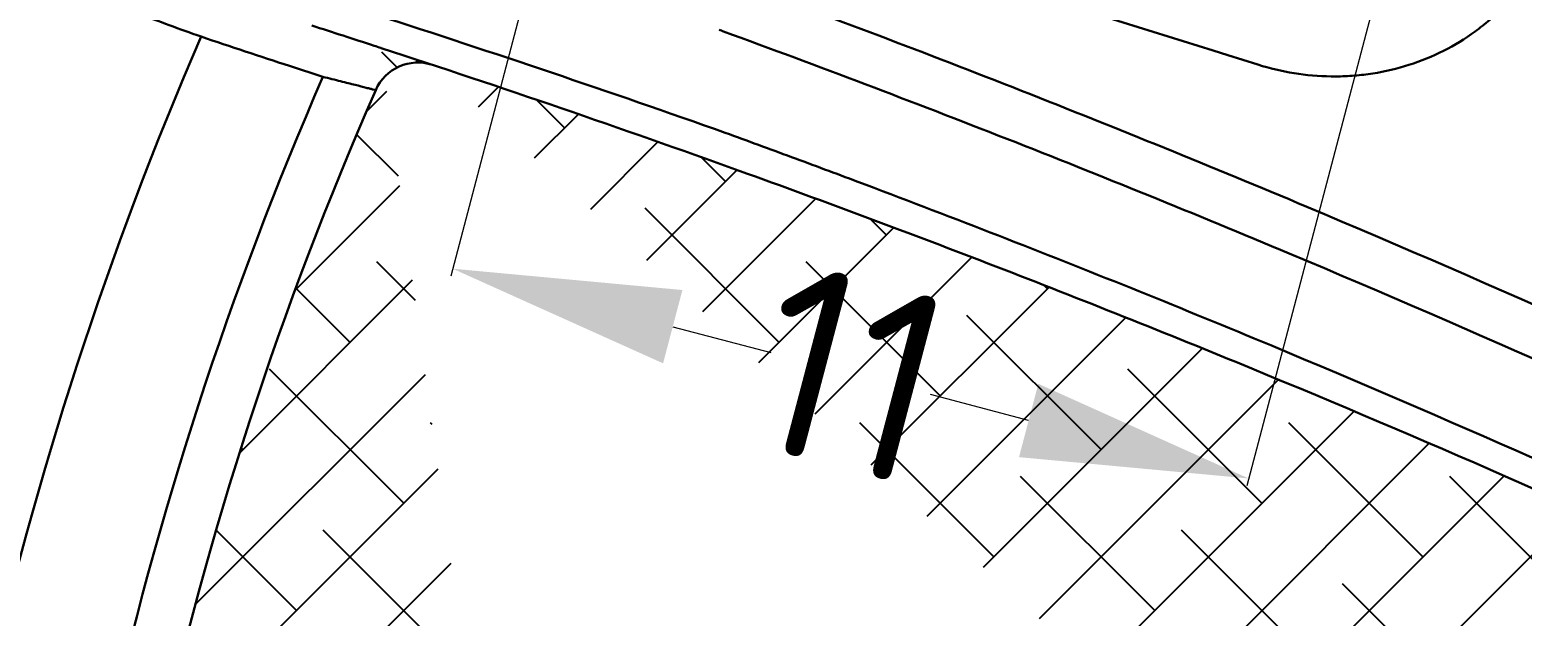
# Model space of a CAD drawing. Header units: inches. Extents: x 975 to 1816, y 133 to 420.
# Drawn here: x 1506.87 to 1526.54, y 288.43 to 296.16 of the extents above; entities that cross this region are included whole.
import ezdxf

# ---------------------------------------------------------------- set-up
doc = ezdxf.new("R2010")
doc.units = ezdxf.units.IN
doc.header["$MEASUREMENT"] = 0
doc.linetypes.add('CENTER', pattern=[2, 1.25, -0.25, 0.25, -0.25])
doc.layers.get('0').update_dxf_attribs({"lineweight": 30})
doc.layers.add('Center', color=1, linetype='CENTER', lineweight=18)
doc.layers.add('FORMAT', color=7, linetype='Continuous')
doc.styles.add('TCVN', font='tcvn+7284-2003r.ttf', dxfattribs={"height": 2.5})
doc.dimstyles.new('TCVN', dxfattribs={"dimtxt": 2.5, "dimasz": 3, "dimexe": 0.1, "dimexo": 0.0625, "dimgap": 0.09, "dimtad": 0, "dimtoh": 1, "dimdec": 0, "dimzin": 0, "dimdsep": 46, "dimtxsty": 'TCVN', "dimcen": 0.09, "dimclrd": 2, "dimclre": 2, "dimclrt": 1, "dimadec": 0, "dimazin": 0, "dimtfac": 1, "dimtdec": 0, "dimtofl": 0, "dimtmove": 0, "dimatfit": 3, "dimfxl": 1, "dimtolj": 1, "dimtzin": 0, "dimlwd": 18, "dimlwe": 18, "dimarcsym": 0})
pattern_1 = [(45, (0, 0), (-0.7071067811865476, 0.7071067811865476), []), (135, (0, 0), (-2.121320343559642, 0.7071067811865477), [2.5, -1.5])]

# ---------------------------------------------------------------- blocks, each defined once
blk = doc.blocks.new('*D74')
at = {"layer": 'Center', "color": 2, "linetype": 'Continuous', "lineweight": 18, "transparency": 16777216}
for p, q in [((1611.119503879612, 353.3944223438949), (1591.19814560088, 326.2673671828961)), ((1614.119503879613, 353.394422343895), (1611.119503879612, 353.3944223438949))]:
    blk.add_line(p, q, dxfattribs=at)
at = {"layer": 'Center', "color": 2, "lineweight": 18, "transparency": 16777216}
for p, q in [((1554.505716209793, 276.4255789259862), (1554.685716209793, 276.4255789259863)), ((1554.595716209793, 276.3355789259863), (1554.595716209793, 276.5155789259861))]:
    blk.add_line(p, q, dxfattribs=at)
at = {"layer": 'Center', "color": 2, "transparency": 16777216}
blk.add_solid([(1590.795142869767, 326.5633212312131), (1591.601148331993, 325.9714131345792), (1589.422421310978, 323.8493507962162)], dxfattribs=at)
at = {"layer": 'Defpoints', "color": 0, "transparency": 16777216}
for p in [(1589.422421310978, 323.8493507962162), (1519.769011108607, 229.0018070557562)]:
    blk.add_point(p, dxfattribs=at)
at = {"layer": 'Center', "color": 1, "transparency": 16777216, "insert": (1617.209503879613, 353.3944223438949), "char_height": 2.5, "attachment_point": 5, "style": 'TCVN'}
blk.add_mtext('\\A1;∅118', dxfattribs=at)
blk = doc.blocks.new('*D81')
at = {"layer": 'Center', "color": 2, "linetype": 'Continuous', "lineweight": 18, "transparency": 16777216}
for p, q in [((1514.458225198, 300.6605541105652), (1512.41520616787, 292.9109517461789)), ((1524.951745706049, 297.8941589998263), (1522.908726675918, 290.14455663544)), ((1515.34158515609, 292.2428903588011), (1516.633469374817, 291.9023123627331)), ((1520.033331529228, 291.0060104939814), (1518.741447310501, 291.3465884900493))]:
    blk.add_line(p, q, dxfattribs=at)
at = {"layer": 'Center', "color": 2, "transparency": 16777216}
for points in [[(1515.469044759916, 292.7263715367102), (1515.214125552263, 291.759409180892), (1512.440698088635, 293.0076479817607)], [(1520.160791133055, 291.4894916718904), (1519.905871925402, 290.5225293160723), (1522.934218596683, 290.2412528710218)]]:
    blk.add_solid(points, dxfattribs=at)
at = {"layer": 'Defpoints', "color": 0, "transparency": 16777216}
for p in [(1514.474157648479, 300.7209892578038), (1524.967678156527, 297.9545941470649), (1522.934218596683, 290.2412528710218)]:
    blk.add_point(p, dxfattribs=at)
at = {"layer": 'Center', "color": 1, "transparency": 16777216, "insert": (1517.687458342659, 291.6244504263913), "char_height": 2.5, "attachment_point": 5, "rotation": 345.2312021207483, "style": 'TCVN'}
blk.add_mtext('\\A1;11', dxfattribs=at)

msp = doc.modelspace()

# ---------------------------------------------------------------- hatches: boundary and pattern name
at = {"layer": 'FORMAT'}
h = msp.add_hatch(dxfattribs=at)
h.set_pattern_fill('ANSI38', color=3, scale=8)
h.set_pattern_definition(pattern_1)
h.paths.add_polyline_path([(1554.595716209793, 336.2636068212562, 0.414213562373095), (1494.667688314523, 276.3355789259863, 0.414213562373095), (1554.595716209793, 216.4075510307163), (1554.595716209793, 217.5875510307165, -0.4142135623730951), (1495.757688314523, 276.4255789259864, -0.4142135623730951), (1554.595716209793, 335.2636068212563)])
h.paths.add_polyline_path([(1554.595716209793, 336.2636068212562), (1554.595716209793, 335.2636068212563, -0.4142135623730951), (1613.433744105063, 276.4255789259864, -0.4142135623730951), (1554.595716209793, 217.5875510307165), (1554.595716209793, 216.4075510307163, 0.414213562373095), (1614.523744105063, 276.3355789259863, 0.414213562373095)])
h.paths.add_polyline_path([(1560.855499231678, 334.3342656695384), (1566.534810445013, 333.4354196637688), (1567.472736711903, 339.3616574515965), (1561.793425498568, 340.2605034573661)], flags=9)
h = msp.add_hatch(dxfattribs=at)
h.set_pattern_fill('ANSI38', color=3, scale=8)
h.set_pattern_definition(pattern_1)
edge = h.paths.add_edge_path()
edge.add_spline(control_points=[(1534.089427233593, 313.3904011380072), (1535.018060567697, 312.0220514137225), (1535.928824053715, 310.6345625609396), (1537.267400030343, 308.5242166656252), (1537.708997153086, 307.8159140271777), (1538.58288123746, 306.3894941921382), (1539.015315617878, 305.6711274744755), (1540.297537344514, 303.5026939593417), (1541.127464843999, 302.0474209660937), (1542.335524271682, 299.8502800251836), (1542.732070782364, 299.1155274687015), (1543.49163135129, 297.6815662283267), (1543.855421386956, 296.9823567074344), (1544.213512931824, 296.2815814857892)], knot_values=[0.006823964488105405, 0.006823964488105405, 0.006823964488105405, 0.006823964488105405, 0.2568239644881054, 0.2568239644881054, 0.3818239644881054, 0.3818239644881054, 0.5068239644881054, 0.5068239644881054, 0.7568239644881054, 0.7568239644881054, 0.8818239644881054, 0.8818239644881054, 1, 1, 1, 1], degree=3, periodic=0)
edge.add_spline(control_points=[(1534.089395252025, 313.3904482631228), (1533.279815710237, 314.5833702235185), (1532.450250392009, 315.7711229512577), (1531.602029318455, 316.9510215360908)], knot_values=[0, 0, 0, 0, 0.8878309299515597, 0.8878309299515597, 0.8878309299515597, 0.8878309299515597], degree=3, periodic=0)
edge.add_arc((1531.108220323408, 316.594603696443), 0.6089999999999838, 35.82072164170199, 120.3155353984113)
edge.add_arc((1554.595716209793, 276.425578925986), 47.14084945843596, 120.3155353984177, 131.6844646015826)
edge.add_arc((1523.650738832833, 311.1764262417276), 0.6090000000000393, 131.6844646015711, 216.9143471344524)
edge.add_spline(control_points=[(1525.776838020768, 307.351021918136), (1524.892475653645, 308.489610975496), (1524.019205463489, 309.6456102550329), (1523.159169952562, 310.8169251486037)], knot_values=[0.1121690700810549, 0.1121690700810549, 0.1121690700810549, 0.1121690700810549, 1, 1, 1, 1], degree=3, periodic=0)
edge.add_spline(control_points=[(1525.776872956568, 307.3509769393957), (1526.791451741931, 306.0447392473948), (1527.829875626713, 304.7494458048026), (1529.423615719797, 302.8238849462678), (1529.960897150382, 302.1849072625012), (1531.047667491544, 300.9127852362407), (1531.597355149672, 300.2794156680133), (1533.263708361073, 298.389597824472), (1534.391285640999, 297.1506376326768), (1536.643129204118, 294.7524353947996), (1537.766376381066, 293.5919128343298), (1538.904759790047, 292.4505733022452)], knot_values=[0, 0, 0, 0, 0.2499999999999998, 0.2499999999999998, 0.3749999999999998, 0.3749999999999998, 0.4999999999999997, 0.4999999999999997, 0.7499999999999998, 0.7499999999999998, 0.9921080367572255, 0.9921080367572255, 0.9921080367572255, 0.9921080367572255], degree=3, periodic=0)
edge.add_arc((1554.505716209793, 276.4255789259863), 22.3649342938885, 117.39961139806331, 134.2318292757173, ccw=False)
h.paths.add_polyline_path([(1537.243808106908, 292.4486000115661), (1542.493808106908, 292.4486000115661), (1542.493808106908, 298.4486000115661), (1537.243808106908, 298.4486000115661)], flags=9)
h = msp.add_hatch(dxfattribs=at)
h.set_pattern_fill('ANSI38', color=3, scale=8)
h.set_pattern_definition(pattern_1)
edge = h.paths.add_edge_path(flags=16)
edge.add_spline(control_points=[(1520.458550893021, 305.5137826361489), (1520.16033136685, 305.9463136859624), (1519.861671219924, 306.3794838024414), (1519.562650893977, 306.813176314659)], knot_values=[0.4503870777664126, 0.4503870777664126, 0.4503870777664126, 0.4503870777664126, 0.8016310740829165, 0.8016310740829165, 0.8016310740829165, 0.8016310740829165], degree=3, periodic=0)
edge.add_spline(control_points=[(1519.562650893972, 306.813176314665), (1520.245093832715, 305.8233760674371), (1520.925660698687, 304.8362968349429), (1521.603395226724, 303.853325563173)], knot_values=[0, 0, 0, 0, 0.8016310740845564, 0.8016310740845564, 0.8016310740845564, 0.8016310740845564], degree=3, periodic=0)
edge.add_spline(control_points=[(1521.603395226724, 303.853325563173), (1521.222617979619, 304.4055965178966), (1520.840946670126, 304.9591642010676), (1520.458550893021, 305.5137826361489)], knot_values=[0, 0, 0, 0, 0.4503870777664126, 0.4503870777664126, 0.4503870777664126, 0.4503870777664126], degree=3, periodic=0)
edge = h.paths.add_edge_path(flags=17)
edge.add_spline(control_points=[(1524.978736697497, 298.9578044395932), (1523.848831101837, 300.5965946950687), (1522.722425673851, 302.2303083842374), (1521.603395226724, 303.853325563173)], knot_values=[0, 0, 0, 0, 1, 1, 1, 1], degree=3, periodic=0)
edge.add_spline(control_points=[(1524.978736697497, 298.9578044395932), (1523.848831101837, 300.5965946950687), (1522.722425673851, 302.2303083842374), (1521.603395226724, 303.853325563173)], knot_values=[0, 0, 0, 0, 1, 1, 1, 1], degree=3, periodic=0)
edge = h.paths.add_edge_path(flags=16)
edge.add_spline(control_points=[(1524.978736697497, 298.9578044395932), (1523.848831101837, 300.5965946950687), (1522.722425673851, 302.2303083842374), (1521.603395226724, 303.853325563173)], knot_values=[0, 0, 0, 0, 1, 1, 1, 1], degree=3, periodic=0)
edge.add_spline(control_points=[(1524.978736697497, 298.9578044395932), (1523.848831101837, 300.5965946950687), (1522.722425673851, 302.2303083842374), (1521.603395226724, 303.853325563173)], knot_values=[0, 0, 0, 0, 1, 1, 1, 1], degree=3, periodic=0)
edge = h.paths.add_edge_path(flags=16)
edge.add_spline(control_points=[(1524.978736697497, 298.9578044395932), (1523.848831101837, 300.5965946950687), (1522.722425673851, 302.2303083842374), (1521.603395226724, 303.853325563173)], knot_values=[0, 0, 0, 0, 1, 1, 1, 1], degree=3, periodic=0)
edge.add_spline(control_points=[(1524.978736697497, 298.9578044395932), (1523.848831101837, 300.5965946950687), (1522.722425673851, 302.2303083842374), (1521.603395226724, 303.853325563173)], knot_values=[0, 0, 0, 0, 1, 1, 1, 1], degree=3, periodic=0)
edge = h.paths.add_edge_path(flags=17)
edge.add_spline(control_points=[(1521.603395226724, 303.853325563173), (1520.925660698687, 304.8362968349429), (1520.245093832715, 305.8233760674371), (1519.562650893972, 306.813176314665)], knot_values=[0, 0, 0, 0, 0.8016310740845564, 0.8016310740845564, 0.8016310740845564, 0.8016310740845564], degree=3, periodic=0)
edge.add_spline(control_points=[(1521.603395226724, 303.853325563173), (1520.925660698687, 304.8362968349429), (1520.245093832715, 305.8233760674371), (1519.562650893972, 306.813176314665)], knot_values=[0, 0, 0, 0, 0.8016310740845564, 0.8016310740845564, 0.8016310740845564, 0.8016310740845564], degree=3, periodic=0)
edge = h.paths.add_edge_path(flags=16)
edge.add_spline(control_points=[(1525.127198364865, 298.3682322080189), (1525.137372424306, 298.4601314551857), (1525.13241816915, 298.5540233580896), (1525.114156536797, 298.6415857306647)], knot_values=[0.00784285486686954, 0.00784285486686954, 0.00784285486686954, 0.00784285486686954, 0.009254167133847573, 0.009254167133847573, 0.009254167133847573, 0.009254167133847573], degree=3, periodic=0)
edge.add_spline(control_points=[(1525.114156536797, 298.6415857306647), (1525.13241816915, 298.5540233580896), (1525.137372424306, 298.4601314551857), (1525.127198364865, 298.3682322080189)], knot_values=[0.007842854866869538, 0.007842854866869538, 0.007842854866869538, 0.007842854866869538, 0.00925416713384757, 0.00925416713384757, 0.00925416713384757, 0.00925416713384757], degree=3, periodic=0)
edge = h.paths.add_edge_path(flags=17)
edge.add_spline(control_points=[(1525.127198364865, 298.3682322080189), (1525.137372424306, 298.4601314551857), (1525.13241816915, 298.5540233580896), (1525.114156536797, 298.6415857306647)], knot_values=[0.00784285486686954, 0.00784285486686954, 0.00784285486686954, 0.00784285486686954, 0.009254167133847573, 0.009254167133847573, 0.009254167133847573, 0.009254167133847573], degree=3, periodic=0)
edge.add_spline(control_points=[(1525.127198364865, 298.3682322080189), (1525.137372424306, 298.4601314551857), (1525.13241816915, 298.5540233580896), (1525.114156536797, 298.6415857306647)], knot_values=[0.00784285486686954, 0.00784285486686954, 0.00784285486686954, 0.00784285486686954, 0.009254167133847573, 0.009254167133847573, 0.009254167133847573, 0.009254167133847573], degree=3, periodic=0)
edge = h.paths.add_edge_path()
edge.add_spline(control_points=[(1516.382225158966, 299.9032035062771), (1517.02786517016, 299.710910109705), (1517.67228258157, 299.5189808446315), (1518.315191175561, 299.3275009563338)], knot_values=[0.5496131563248157, 0.5496131563248157, 0.5496131563248157, 0.5496131563248157, 1, 1, 1, 1], degree=3, periodic=0)
edge.add_spline(control_points=[(1518.315191175561, 299.3275009563338), (1520.204572963302, 298.7647792614459), (1522.106402325393, 298.1983502586012), (1524.014146317091, 297.630159679341)], knot_values=[0, 0, 0, 0, 1, 1, 1, 1], degree=3, periodic=0)
edge.add_arc((1515.043415713086, 300.9373830097474), 0.6090000000000075, 148.2122033920125, 253.4146914503152)
edge.add_spline(control_points=[(1514.8695811511, 300.3537199690646), (1515.374448899903, 300.2033533056702), (1515.878708821895, 300.0531676736247), (1516.382225158966, 299.9032035062771)], knot_values=[0.1983692280356291, 0.1983692280356291, 0.1983692280356291, 0.1983692280356291, 0.5496131563248157, 0.5496131563248157, 0.5496131563248157, 0.5496131563248157], degree=3, periodic=0)
edge.add_arc((1554.595716209793, 276.4255789259864), 47.14084945843546, 139.7877966079902, 148.2122033920138)
edge.add_arc((1519.061272189674, 306.4674880231713), 0.6090000000000111, 34.58530854968976, 139.7877966079889)
edge.add_spline(control_points=[(1521.603395226724, 303.853325563173), (1520.925660698687, 304.8362968349429), (1520.245093832715, 305.8233760674371), (1519.562650893972, 306.813176314665)], knot_values=[0, 0, 0, 0, 0.8016310740845564, 0.8016310740845564, 0.8016310740845564, 0.8016310740845564], degree=3, periodic=0)
edge.add_spline(control_points=[(1521.603395226724, 303.853325563173), (1520.757950794806, 305.0795395954726), (1519.908098825735, 306.3121462228404), (1519.055695647465, 307.5484530679875)], knot_values=[0, 0, 0, 0, 1, 1, 1, 1], degree=3, periodic=0)
edge.add_spline(control_points=[(1525.132020802605, 298.4374002321874), (1525.13338265797, 298.4835879513905), (1525.131076243274, 298.5297536978988), (1525.12532917569, 298.574857198454)], knot_values=[0.008195682933614046, 0.008195682933614046, 0.008195682933614046, 0.008195682933614046, 0.008901339067103064, 0.008901339067103064, 0.008901339067103064, 0.008901339067103064], degree=3, periodic=0)
edge.add_spline(control_points=[(1524.027179481643, 297.6263883522266), (1524.028005945616, 297.6261561719359), (1524.028852369812, 297.6259197031227), (1524.029718893175, 297.6256790997794), (1524.053857544429, 297.6189766374583), (1524.081893658041, 297.6124716768877), (1524.108870188701, 297.6076325487842), (1524.198185917455, 297.5916108350014), (1524.294955204325, 297.5892257342157), (1524.390453539572, 297.6034274853453), (1524.486178052193, 297.6176628717711), (1524.583308995952, 297.6491447391421), (1524.671401287306, 297.6960548290759), (1524.75273884791, 297.7393679524404), (1524.828676891287, 297.7969170892708), (1524.892714281997, 297.8642086384027), (1524.957348541687, 297.932127387329), (1525.011647432309, 298.0118251824606), (1525.051193872585, 298.096768374386), (1525.091003608651, 298.1822771086114), (1525.116931672727, 298.2754962373024), (1525.127198364865, 298.3682322080189), (1525.137372424306, 298.4601314551857), (1525.13241816915, 298.5540233580896), (1525.114156536797, 298.6415857306647), (1525.096025325453, 298.7285227498952), (1525.064478011726, 298.8113932144872), (1525.024004752978, 298.8846565373238), (1525.011239869199, 298.9077630978096), (1524.995430184405, 298.9331427678679), (1524.983662848033, 298.9505822792548)], knot_values=[9.754431223899972e-05, 9.754431223899972e-05, 9.754431223899972e-05, 9.754431223899972e-05, 0.0001137027218260256, 0.0001137027218260256, 0.0001137027218260256, 0.0005656201739866113, 0.0005656201739866113, 0.0005656201739866113, 0.002081712490365067, 0.002081712490365067, 0.002081712490365067, 0.003603259343547749, 0.003603259343547749, 0.003603259343547749, 0.005004271222368189, 0.005004271222368189, 0.005004271222368189, 0.006418569975692543, 0.006418569975692543, 0.006418569975692543, 0.00784285486686954, 0.00784285486686954, 0.00784285486686954, 0.009254167133847573, 0.009254167133847573, 0.009254167133847573, 0.01065350302567408, 0.01065350302567408, 0.01065350302567408, 0.01109037539019365, 0.01109037539019365, 0.01109037539019365, 0.01109037539019365], degree=3, periodic=0)
edge.add_spline(control_points=[(1525.051193872585, 298.096768374386), (1525.061146306602, 298.1181455579424), (1525.070231136119, 298.1400046411529), (1525.078420553325, 298.1622175997605)], knot_values=[0.006418569975692543, 0.006418569975692543, 0.006418569975692543, 0.006418569975692543, 0.006774641198486793, 0.006774641198486793, 0.006774641198486793, 0.006774641198486793], degree=3, periodic=0)
edge.add_spline(control_points=[(1525.018836974834, 298.0341465806129), (1525.030498624301, 298.054624615723), (1525.041307262517, 298.0755325764047), (1525.051193872585, 298.096768374386)], knot_values=[0.006064995287361454, 0.006064995287361454, 0.006064995287361454, 0.006064995287361454, 0.006418569975692543, 0.006418569975692543, 0.006418569975692543, 0.006418569975692543], degree=3, periodic=0)
h.paths.add_polyline_path([(1537.243808106908, 292.4486000115661), (1542.493808106908, 292.4486000115661), (1542.493808106908, 298.4486000115661), (1537.243808106908, 298.4486000115661)], flags=9)
h.paths.add_polyline_path([(1515.141511203498, 289.3224071677637), (1518.767620037816, 288.3664601390643), (1520.297135283735, 294.1682342739734), (1516.671026449417, 295.1241813026729)], flags=9)
h.paths.add_polyline_path([(1557.215995049549, 285.3278892779251), (1562.277151386743, 281.660847346003), (1565.797511641388, 286.5195574297098), (1560.736355304194, 290.1865993616319)], flags=9)
h.paths.add_polyline_path([(1534.938505918578, 300.8007321672524), (1537.529494870586, 302.3129412303677), (1534.505076744356, 307.4949191343854), (1531.914087792347, 305.98271007127)], flags=9)
h = msp.add_hatch(dxfattribs=at)
h.set_pattern_fill('ANSI38', color=3, scale=8)
h.set_pattern_definition(pattern_1)
edge = h.paths.add_edge_path()
edge.add_arc((1554.595716209793, 276.4255789259864), 47.14084945843547, 156.3155353984149, 167.6844646015821)
edge.add_arc((1509.134668064424, 286.3506036386487), 0.6089999999999829, 167.6844646015805, 252.2881126057339)
edge.add_spline(control_points=[(1508.270973171054, 285.9887970792676), (1509.860378651733, 285.4734068376396), (1511.452508141247, 284.9845839736381), (1513.042924522574, 284.522968414533)], knot_values=[0, 0, 0, 0, 1, 1, 1, 1], degree=3, periodic=0)
edge.add_spline(control_points=[(1529.639929440446, 288.7658660860378), (1527.436632014415, 289.7930392258548), (1525.214555565901, 290.768106659656), (1522.41368387955, 291.9224127855645), (1521.852345849756, 292.1500457087456), (1520.727346835397, 292.5988630480479), (1520.163840071653, 292.8199807475969), (1518.473910813558, 293.4721421145313), (1517.346771900078, 293.8925208953709), (1516.219213880433, 294.2987935484359)], knot_values=[0, 0, 0, 0, 0.4999999999999984, 0.4999999999999984, 0.6249999999999986, 0.6249999999999986, 0.7499999999999988, 0.7499999999999988, 1, 1, 1, 1], degree=3, periodic=0)
edge.add_arc((1511.983172523351, 295.1173989174567), 0.6090000000000182, 71.71188739427761, 156.3155353984209)
edge.add_spline(control_points=[(1516.219195864286, 294.2988000398682), (1514.661217754272, 294.8601579944074), (1513.085862221845, 295.4005124503284), (1511.497094938326, 295.9177731393884)], knot_values=[0, 0, 0, 0, 1, 1, 1, 1], degree=3, periodic=0)
edge.add_spline(control_points=[(1513.042942914272, 284.5229630763762), (1515.340202065845, 283.8561879426525), (1517.664002034265, 283.2373260422783), (1520.602241713851, 282.5258619210048), (1521.191572237173, 282.386674325087), (1522.373623825958, 282.1145682142973), (1522.966202286221, 281.9816876439415), (1524.744757012943, 281.5934413684693), (1525.932938480253, 281.3481469276293), (1527.123592507668, 281.1163685280723)], knot_values=[0, 0, 0, 0, 0.5000000000000006, 0.5000000000000006, 0.6250000000000004, 0.6250000000000004, 0.7500000000000003, 0.7500000000000003, 1, 1, 1, 1], degree=3, periodic=0)
edge.add_spline(control_points=[(1527.123592507668, 281.1163685280723), (1527.561928350716, 281.0310399793666), (1527.997118109365, 280.9482212024411), (1528.429090030108, 280.8678351958484)], knot_values=[0, 0, 0, 0, 1, 1, 1, 1], degree=3, periodic=0)
edge.add_spline(control_points=[(1530.856437656348, 288.1925202185157), (1530.455099153413, 288.3837303942976), (1530.049592771315, 288.5748818072628), (1529.639929440446, 288.7658660860378)], knot_values=[0, 0, 0, 0, 1, 1, 1, 1], degree=3, periodic=0)
edge.add_arc((1533.325571937795, 283.3366677416741), 3.262499999999996, 266.117608729394, 417.3116410526655)
edge.add_spline(control_points=[(1534.777887408104, 286.2582920844156), (1534.114900257034, 286.5966027375364), (1533.455850374382, 286.9270964077581), (1532.473406329752, 287.4114863824441), (1532.146433688954, 287.5713057488269), (1531.659473663992, 287.8073056678775), (1531.417050729512, 287.9242868712455), (1531.176200470384, 288.0397694039578), (1531.015981612654, 288.1164279603123), (1530.935796329909, 288.1547112721766), (1530.856437656348, 288.1925202185157)], knot_values=[0, 0, 0, 0, 0.4999999999999998, 0.4999999999999998, 0.7499999999999994, 0.7499999999999994, 0.874999999999999, 0.9374999999999994, 0.9374999999999994, 1, 1, 1, 1], degree=3, periodic=0)
edge.add_spline(control_points=[(1535.087548145287, 286.082454713424), (1534.997339161329, 286.1403419730954), (1534.904529720027, 286.1936382119745), (1534.809095852956, 286.242362674585)], knot_values=[0, 0, 0, 0, 1, 1, 1, 1], degree=3, periodic=0)
edge.add_spline(control_points=[(1532.817843367496, 280.1139176817249), (1532.912969267383, 280.0989310596632), (1533.008572772933, 280.0881764838673), (1533.10467240569, 280.0816547391323)], knot_values=[0, 0, 0, 0, 1, 1, 1, 1], degree=3, periodic=0)
edge.add_spline(control_points=[(1532.787248949984, 280.1187407062176), (1532.040253997479, 280.2365737468266), (1531.303678814891, 280.3581681491505), (1530.214113359233, 280.5456466755701), (1529.853479148875, 280.6089869193515), (1529.316343977203, 280.7051970658483), (1529.048730568471, 280.753602079633), (1528.738181776828, 280.8105840291774), (1528.60544623987, 280.8351123969829), (1528.517035123276, 280.8514883583821), (1528.472736705068, 280.8597129505529), (1528.429090030108, 280.8678351958484)], knot_values=[0, 0, 0, 0, 0.4999999999999977, 0.4999999999999977, 0.749999999999997, 0.749999999999997, 0.8749999999999944, 0.9374999999999956, 0.9687499999999978, 0.9687499999999978, 1, 1, 1, 1], degree=3, periodic=0)

# ---------------------------------------------------------------- linework, layer by layer
msp.add_line((1510.730592934355, 295.538087656351), (1510.291370303224, 295.6806893555241))
for radius in [58.8380278952699, 58.4030278952699, 57.08507566618621]:
    msp.add_circle((1554.595716209793, 276.4255789259864), radius)
for centre, radius, start, end in [((1554.595716209793, 276.4255789259864), 49.53270725694755, 156.637218867966, 167.3628038636019), ((1511.983172523351, 295.1173989174567), 0.6090000000000182, 71.71188739427761, 156.3155353984209), ((1554.595716209793, 276.4255789259864), 47.84806192457118, 156.4567221317512, 167.54327786825), ((1554.595716209793, 276.4255789259864), 47.14084945843547, 156.3155353984149, 167.6844646015821)]:
    msp.add_arc(centre, radius, start, end)
for points, knots in [([(1538.927548965298, 291.7193131819448), (1538.310571450327, 292.3320701055797), (1537.697330951508, 292.9506700768818), (1536.479763990364, 294.1982363323981), (1535.875224640662, 294.8274135338806), (1534.074446844756, 296.7312006591372), (1532.891044876144, 298.0220599338489), (1531.142015965232, 299.9912660731129), (1530.564823379674, 300.6515066390443), (1529.423199420471, 301.9781555464465), (1528.858563912632, 302.644793520276), (1527.182997218811, 304.6545265973858), (1526.090436089495, 306.0073928491239), (1525.021853772433, 307.3730648838949)], [0, 0, 0, 0, 0.1249999999999998, 0.1249999999999998, 0.2499999999999997, 0.2499999999999997, 0.5, 0.5, 0.6250000000000002, 0.6250000000000002, 0.7500000000000006, 0.7500000000000006, 1, 1, 1, 1]), ([(1525.776872956568, 307.3509769393957), (1526.791451741931, 306.0447392473948), (1527.829875626713, 304.7494458048026), (1529.423615719797, 302.8238849462678), (1529.960897150382, 302.1849072625012), (1531.047667491544, 300.9127852362407), (1531.597355149672, 300.2794156680133), (1533.263708361073, 298.389597824472), (1534.391285640999, 297.1506376326768), (1536.679242141321, 294.7139752956011), (1537.839621400679, 293.5162745963043), (1539.016131225281, 292.3390221701004)], [0, 0, 0, 0, 0.2499999999999998, 0.2499999999999998, 0.3749999999999998, 0.3749999999999998, 0.4999999999999997, 0.4999999999999997, 0.7499999999999998, 0.7499999999999998, 1, 1, 1, 1]), ([(1523.923743479886, 307.0279608149928), (1524.481938179979, 306.3162313045171), (1525.047639118709, 305.606499629731), (1526.191174891881, 304.1948754921623), (1526.769225877212, 303.4926964146172), (1528.522376446165, 301.3971965313813), (1529.716445687978, 300.014898026245), (1531.241191382773, 298.3057655400155), (1531.547883617427, 297.9647326045631), (1532.163306313488, 297.2858581650315), (1532.472143967025, 296.9478941418629), (1533.402017984572, 295.9384016932999), (1534.026414250496, 295.2712712860875), (1535.912944519331, 293.2873737268419), (1537.188395688492, 291.9880690243979), (1538.481275412362, 290.7118187672675)], [0, 0, 0, 0, 0.1250000000000001, 0.1250000000000001, 0.2500000000000002, 0.2500000000000002, 0.5000000000000002, 0.5000000000000002, 0.5625000000000001, 0.5625000000000001, 0.6250000000000001, 0.6250000000000001, 0.7500000000000001, 0.7500000000000001, 1, 1, 1, 1]), ([(1538.070872773908, 290.2067228431137), (1536.763728925374, 291.4947525008279), (1535.474299178491, 292.8061326345429), (1533.567158521107, 294.8085190312373), (1532.935952397565, 295.4818756763792), (1531.99594967746, 296.5007982990346), (1531.683750155838, 296.8419208682785), (1531.06163192871, 297.527142213984), (1530.751604620124, 297.8713649291168), (1529.210284164824, 299.5964899233716), (1528.003257116693, 300.9917387266192), (1526.231098933098, 303.1068789806237), (1525.646783767201, 303.815640783572), (1524.490860765295, 305.2404998718771), (1523.919034431133, 305.9568864665147), (1523.35479693178, 306.675290467029)], [0, 0, 0, 0, 0.2500000000000005, 0.2500000000000005, 0.3750000000000004, 0.3750000000000004, 0.4375000000000006, 0.4375000000000006, 0.5000000000000007, 0.5000000000000007, 0.7500000000000006, 0.7500000000000006, 0.8750000000000003, 0.8750000000000003, 1, 1, 1, 1]), ([(1526.519917418605, 300.46627924449), (1526.710747345671, 300.1975426079986), (1526.859592878174, 299.9079731283588), (1526.991721729156, 299.5193138864657), (1527.015421880274, 299.4400515166054), (1527.056633438096, 299.2804471008266), (1527.074223397156, 299.1999319934111), (1527.117751955526, 298.9562045622858), (1527.134107245631, 298.7928399470536), (1527.141551414835, 298.4666713332425), (1527.1326645196, 298.3034977036941), (1527.099313455092, 298.0586019833285), (1527.08483169426, 297.9770568868983), (1527.049623135422, 297.8168199661254), (1527.02885153281, 297.7377655711927), (1526.957114413972, 297.5037683998569), (1526.896724936534, 297.3519922328828), (1526.786479765436, 297.1309360942212), (1526.746380212486, 297.0582988781118), (1526.661087225358, 296.9180231926521), (1526.615729189609, 296.8500232301507), (1526.471686177725, 296.6523063112993), (1526.365049627557, 296.5288586515958), (1526.188921669004, 296.3564387177905), (1526.127222711273, 296.3008826279338), (1526.000549866772, 296.1960337763024), (1525.935419320845, 296.1465426688168), (1525.734831663257, 296.006565769317), (1525.594196377212, 295.9245471392517), (1525.299303099168, 295.7827932227913), (1525.143985704655, 295.7229786374334), (1524.830806826731, 295.6296941821572), (1524.671788791173, 295.595510408761), (1524.429756128076, 295.5622584766796), (1524.348492156759, 295.554189466812), (1524.184780143342, 295.5441456930613), (1524.102027814442, 295.5421813017578), (1523.855744868806, 295.5455219284828), (1523.693342706892, 295.5598514541406), (1523.371955919955, 295.6115786856244), (1523.212975913135, 295.6490084320297), (1523.055752602423, 295.698265501386)], [0, 0, 0, 0, 0.1249999999999998, 0.1249999999999998, 0.1562499999999992, 0.1562499999999992, 0.1874999999999987, 0.1874999999999987, 0.2499999999999986, 0.2499999999999986, 0.3124999999999986, 0.3124999999999986, 0.3437499999999986, 0.3437499999999986, 0.3749999999999986, 0.3749999999999986, 0.4374999999999986, 0.4374999999999986, 0.4687499999999991, 0.4687499999999991, 0.4999999999999996, 0.4999999999999996, 0.5625000000000006, 0.5625000000000006, 0.593750000000001, 0.593750000000001, 0.6250000000000016, 0.6250000000000016, 0.6875000000000026, 0.6875000000000026, 0.7500000000000036, 0.7500000000000036, 0.8125000000000046, 0.8125000000000046, 0.8437500000000038, 0.8437500000000038, 0.8750000000000031, 0.8750000000000031, 0.9375000000000016, 0.9375000000000016, 1, 1, 1, 1]), ([(1509.124075947705, 296.0678552726262), (1508.836700921562, 296.1696561217395), (1508.563545876135, 296.2688016323233), (1508.176754700156, 296.4190849922903), (1508.051060500171, 296.4697686520134), (1507.81528719515, 296.5700777780805), (1507.704385017783, 296.6199975870763), (1507.496939222852, 296.7207231483866), (1507.400391705483, 296.7715232747744), (1507.222848353881, 296.8755182466676), (1507.143995084432, 296.9274789928392), (1507.005911880084, 297.0325803861874), (1506.946650105073, 297.0857362191384), (1506.848168329024, 297.1945671243957), (1506.809017004674, 297.25035546922), (1506.780931997688, 297.3068731337358)], [0, 0, 0, 0, 0.2499999999999977, 0.2499999999999977, 0.3749999999999981, 0.3749999999999981, 0.4999999999999984, 0.4999999999999984, 0.6249999999999988, 0.6249999999999988, 0.7499999999999992, 0.7499999999999992, 0.8749999999999996, 0.8749999999999996, 1, 1, 1, 1]), ([(1516.170708048072, 296.7862968264753), (1517.428730692718, 296.3248204602502), (1518.685561051808, 295.8472837697219), (1521.196631414601, 294.8595515792439), (1522.451764915017, 294.3489175883985), (1526.195698818161, 292.7744958033705), (1528.66824768097, 291.6662387267893), (1531.117251580077, 290.4989589561799)], [0, 0, 0, 0, 0.2499999999999998, 0.2499999999999998, 0.4999999999999996, 0.4999999999999996, 1, 1, 1, 1]), ([(1530.814597984464, 289.9218369944444), (1528.389063677945, 291.0755908196275), (1525.940214468286, 292.1710435442722), (1522.23212584433, 293.727224344933), (1520.989002909071, 294.2319346911265), (1518.501951901393, 295.2081824495179), (1517.25713772615, 295.6801541711908), (1516.011135238073, 296.1362378118105)], [0, 0, 0, 0, 0.5000000000000001, 0.5000000000000001, 0.75, 0.75, 1, 1, 1, 1]), ([(1511.49709500323, 295.9177731182574), (1511.496558331669, 295.9179478443515), (1511.496021659919, 295.9181225673787), (1511.495484987979, 295.9182972873388), (1511.465916208038, 295.9279237568306), (1511.436345058426, 295.9375415006153), (1511.406771551782, 295.9471505154108)], [0, 0, 0, 0, 8.504093026640107e-06, 8.504093026640107e-06, 8.504093026640107e-06, 0.0004770504250304794, 0.0004770504250304794, 0.0004770504250304794, 0.0004770504250304794]), ([(1511.425467652234, 295.3620339041871), (1511.425467652234, 295.3620339041871), (1511.41473606953, 295.3648004795731), (1511.382998422813, 295.3729607325482), (1511.369665938105, 295.3763863651371), (1511.338453855299, 295.384393761938), (1511.320522045277, 295.3889889908518), (1511.259844594573, 295.4045088628652), (1511.209577908084, 295.4173298629879), (1511.124638341978, 295.4388764674908), (1511.09460287397, 295.44647848159), (1511.03103340934, 295.4625225398136), (1510.997445268304, 295.4709779210064), (1510.962698675985, 295.4796980988788)], [0, 0, 0, 0, 0.2500000000000114, 0.2500000000000114, 0.3750000000000168, 0.3750000000000168, 0.5000000000000222, 0.5000000000000222, 0.7500000000000181, 0.7500000000000181, 0.8750000000000091, 0.8750000000000091, 1, 1, 1, 1]), ([(1516.033126524049, 294.7997512250927), (1516.324205229224, 294.694055466614), (1516.615683484107, 294.5872916984121), (1517.198053835813, 294.3721216011679), (1518.071421280362, 294.0466515897558), (1518.944211524032, 293.7129981263947), (1520.107395181035, 293.26078055301), (1520.689039314417, 293.0308688006759), (1521.850046047261, 292.5643189159439), (1522.429272701365, 292.3277406489069), (1525.319013124011, 291.1283152270067), (1527.610349059043, 290.1158902378009), (1529.881076625181, 289.0501572044076)], [0, 0, 0, 0, 0.06250000000000043, 0.06250000000000043, 0.1250000000000009, 0.2500000000000007, 0.2500000000000007, 0.3750000000000006, 0.3750000000000006, 0.5000000000000004, 0.5000000000000004, 1, 1, 1, 1]), ([(1529.639929440446, 288.7658660860378), (1527.436632014415, 289.7930392258548), (1525.214555565901, 290.768106659656), (1522.41368387955, 291.9224127855645), (1521.852345849756, 292.1500457087456), (1520.727346835397, 292.5988630480479), (1520.163840071653, 292.8199807475969), (1518.473910813558, 293.4721421145313), (1517.346771900078, 293.8925208953709), (1516.219213880433, 294.2987935484359)], [0, 0, 0, 0, 0.4999999999999984, 0.4999999999999984, 0.6249999999999986, 0.6249999999999986, 0.7499999999999988, 0.7499999999999988, 1, 1, 1, 1])]:
    msp.add_open_spline(points, degree=3, knots=knots)
for points in [[(1523.055752638874, 295.6982656171774), (1520.949679229084, 296.3594869648672), (1518.849385960812, 297.0136415247496), (1516.762729434604, 297.6602425505775)], [(1511.430699366557, 296.354651609542), (1512.979144256847, 295.8580564527232), (1514.514617651544, 295.3390864745836), (1516.033125019856, 294.799776781267)], [(1511.406771551782, 295.9471505154108), (1511.132651818384, 296.0362174159181), (1510.858417923857, 296.1253214096247), (1510.584069549971, 296.2144625999301)], [(1516.011135238073, 296.1362378118105), (1515.991828691796, 296.1433047318192), (1515.972521854821, 296.1503751550556), (1515.953214740862, 296.1574490822987)], [(1510.291370303224, 295.6806893555241), (1509.901446707771, 295.8072861469535), (1509.512395088125, 295.9364794861236), (1509.124075947705, 296.0678552726262)], [(1516.219195864286, 294.2988000398682), (1514.661217754272, 294.8601579944074), (1513.085862221845, 295.4005124503284), (1511.497094938326, 295.9177731393884)], [(1510.962698675985, 295.4796980988788), (1510.889100851496, 295.4981685754848), (1510.811723144742, 295.517629919848), (1510.730592934355, 295.538087656351)]]:
    msp.add_open_spline(points, degree=3)
msp.add_circle((1554.595716209793, 276.3355789259863), 59.92802789526996, dxfattribs=at)

# ---------------------------------------------------------------- dimensions: what is measured, and where the dimension line sits
at = {"layer": 'Center'}
dim = msp.add_diameter_dim_2p(p1=(1519.769011108607, 229.0018070557562), p2=(1589.422421310978, 323.8493507962162), dimstyle='TCVN', dxfattribs=at)
dim.commit()
dim.dimension.update_dxf_attribs({"geometry": '*D74', "text_midpoint": (1617.209503879613, 353.3944223438949), "dimtype": 163})
dim = msp.add_aligned_dim(p1=(1514.474157648479, 300.7209892578038), p2=(1524.967678156527, 297.954594147065), distance=-7.976878551302673, dimstyle='TCVN', dxfattribs=at)
dim.commit()
dim.dimension.update_dxf_attribs({"geometry": '*D81', "text_midpoint": (1517.687458342659, 291.6244504263913)})

doc.saveas('drawing.dxf')
